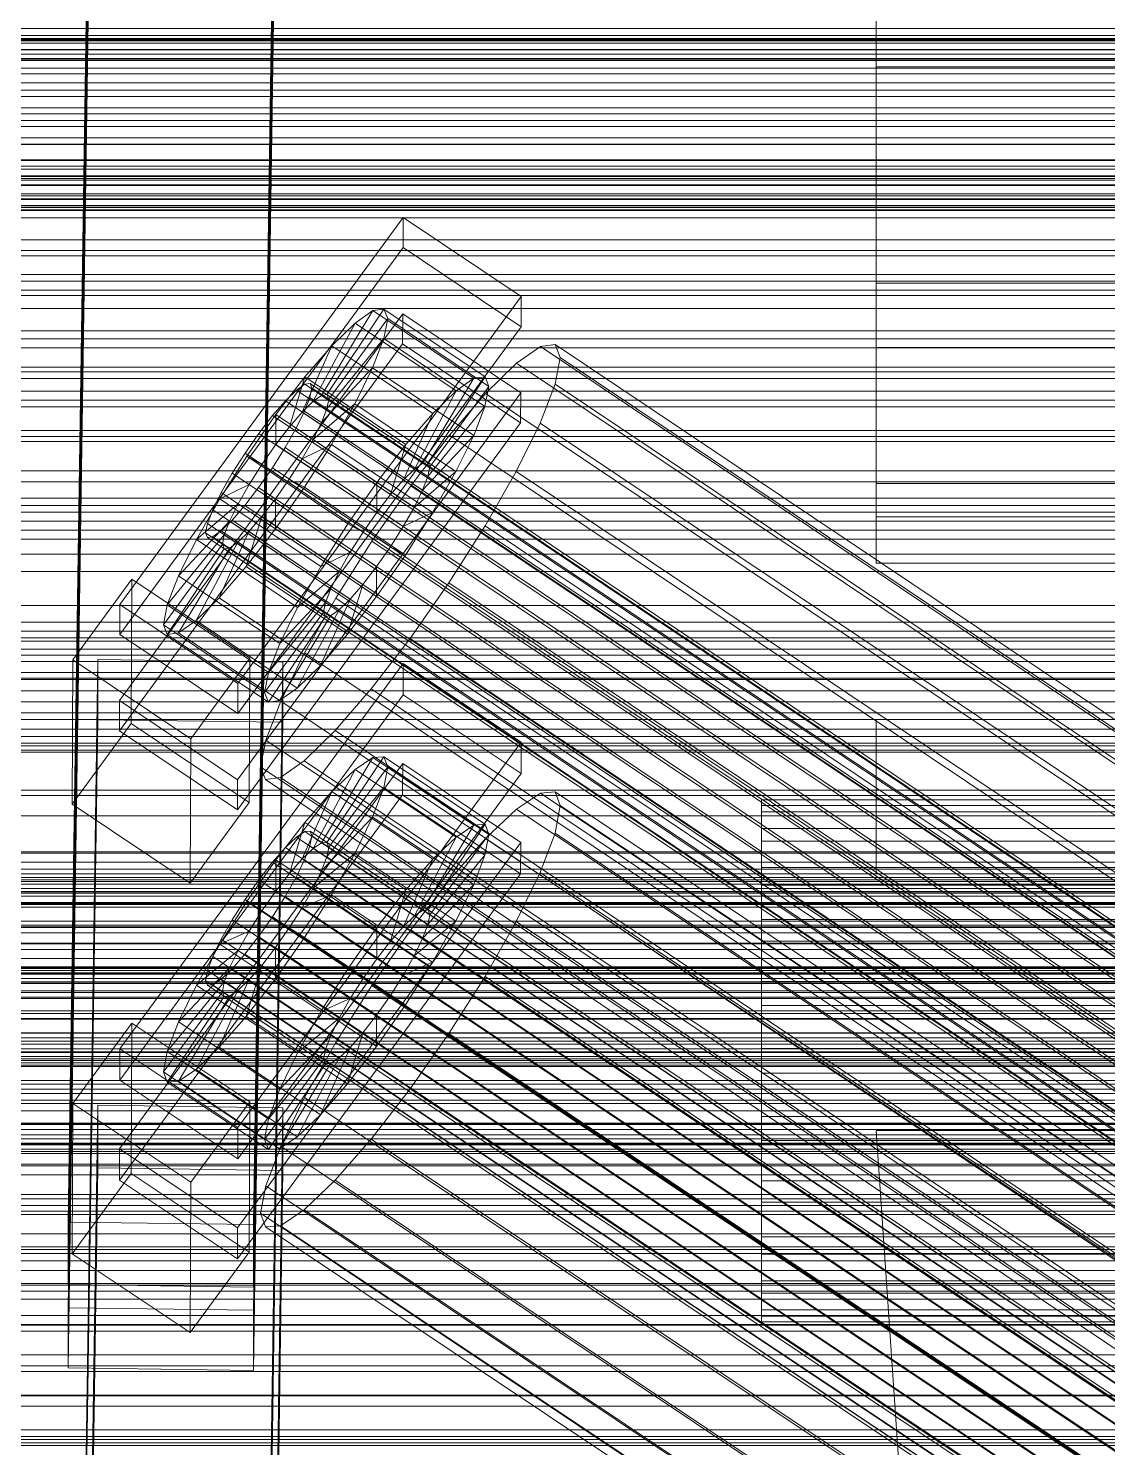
# Model space of a CAD drawing. Header units: millimetres. Extents: x -1970 to 59977, y -65068 to 6837.
# Drawn here: x -382.4 to -277.5, y -33070.8 to -32932.8 of the extents above; entities that cross this region are included whole.
import ezdxf

# ---------------------------------------------------------------- set-up
doc = ezdxf.new("R2010")
doc.units = ezdxf.units.MM
for name, color, linetype, lineweight in [('frontal_C01', 7, 'Continuous', 0), ('frontal_C02', 7, 'Continuous', 0), ('frontal_C02-briq', 7, 'Continuous', 0), ('frontal_C03', 7, 'Continuous', 0), ('frontal_C03-dry', 7, 'Continuous', 0), ('frontal_mezcladora', 7, 'Continuous', 0), ('frontal_secador', 7, 'Continuous', 0)]:
    doc.layers.add(name, color=color, linetype=linetype, lineweight=lineweight)

msp = doc.modelspace()

# ---------------------------------------------------------------- linework, layer by layer
at = {"layer": 'frontal_C01'}
for p, q in [((-378.512, -33048.848), (-375.644, -32855.848)), ((-357.646, -32856.09), (-360.514, -33049.09)), ((-378.512, -33054.935), (-375.644, -32861.935)), ((-360.514, -33055.178), (-357.646, -32862.178)), ((-425, -32934.055), (425, -32934.055)), ((450, -32950.066), (-450, -32950.066)), ((-450, -32962.241), (450, -32962.241)), ((-373.501, -33032.005), (-345.969, -32994.562)), ((-345.981, -32997.605), (-345.969, -32994.562)), ((-345.969, -32994.562), (-334.501, -33002.215)), ((-345.981, -32997.605), (-373.513, -33035.049)), ((-334.513, -33005.259), (-345.981, -32997.605)), ((-334.501, -33002.215), (-362.033, -33039.658)), ((-334.501, -33002.215), (-334.513, -33005.259)), ((-353.892, -33011.992), (-348.918, -33003.715)), ((-353.378, -33011.951), (-347.835, -33003.629)), ((-348.918, -33003.715), (-350.645, -33004.872)), ((-347.835, -33003.629), (-348.918, -33003.715)), ((-348.918, -33003.715), (-339.088, -33010.274)), ((-347.835, -33003.629), (-338.005, -33010.189)), ((-347.47, -33004.62), (-347.835, -33003.629)), ((-373.539, -33041.745), (-346.008, -33004.302)), ((-362.045, -33042.702), (-334.513, -33005.259)), ((-354.71, -33012.54), (-350.645, -33004.872)), ((-353.205, -33012.421), (-347.47, -33004.62)), ((-350.645, -33004.872), (-352.899, -33007.023)), ((-350.645, -33004.872), (-340.816, -33011.432)), ((-347.847, -33006.622), (-347.47, -33004.62)), ((-347.47, -33004.62), (-337.64, -33011.18)), ((-346.02, -33007.345), (-346.008, -33004.302)), ((-346.008, -33004.302), (-334.539, -33011.955)), ((-353.384, -33013.369), (-347.847, -33006.622)), ((-348.941, -33009.498), (-347.847, -33006.622)), ((-347.847, -33006.622), (-338.017, -33013.182)), ((-346.02, -33007.345), (-373.551, -33044.789)), ((-355.777, -33013.559), (-352.899, -33007.023)), ((-352.899, -33007.023), (-355.525, -33010.02)), ((-352.899, -33007.023), (-343.069, -33013.583)), ((-334.551, -33014.999), (-346.02, -33007.345)), ((-332.629, -33007.163), (-334.938, -33008.711)), ((-331.181, -33007.049), (-332.629, -33007.163)), ((-332.629, -33007.163), (-148.32, -33130.162)), ((-330.692, -33008.374), (-331.181, -33007.049)), ((-331.181, -33007.049), (-146.872, -33130.047)), ((-311.15, -33008.999), (-311.15, -33007.822)), ((-311.15, -33007.822), (-311.15, -33008.375)), ((-311.15, -33007.822), (311.15, -33007.822)), ((-353.902, -33014.731), (-348.941, -33009.498)), ((-350.678, -33013.051), (-348.941, -33009.498)), ((-348.941, -33009.498), (-339.111, -33016.058)), ((-334.938, -33008.711), (-337.95, -33011.586)), ((-334.938, -33008.711), (-150.629, -33131.709)), ((-331.197, -33011.051), (-330.692, -33008.374)), ((-330.692, -33008.374), (-146.383, -33131.373)), ((-311.15, -33008.375), (-311.15, -33010.618)), ((-311.15, -33008.375), (311.15, -33008.375)), ((-311.15, -33011.824), (-311.15, -33008.999)), ((-311.15, -33008.999), (311.15, -33008.999)), ((-355.525, -33010.02), (-358.345, -33013.659)), ((-357.021, -33014.979), (-355.525, -33010.02)), ((-355.53, -33010.899), (-356.348, -33011.447)), ((-355.017, -33010.858), (-355.53, -33010.899)), ((-355.53, -33010.899), (-141.731, -33153.577)), ((-355.525, -33010.02), (-345.695, -33016.58)), ((-354.844, -33011.328), (-355.017, -33010.858)), ((-355.017, -33010.858), (-141.218, -33153.536)), ((-339.088, -33010.274), (-344.062, -33018.552)), ((-338.005, -33010.189), (-343.549, -33018.511)), ((-340.816, -33011.432), (-339.088, -33010.274)), ((-339.088, -33010.274), (-338.005, -33010.189)), ((-338.005, -33010.189), (-337.64, -33011.18)), ((-311.15, -33010.618), (-311.15, -33014.401)), ((-311.15, -33010.618), (311.15, -33010.618)), ((-334.539, -33011.955), (-362.071, -33049.398)), ((-356.348, -33011.447), (-357.415, -33012.466)), ((-356.348, -33011.447), (-142.549, -33154.125)), ((-355.541, -33013.638), (-355.022, -33012.276)), ((-355.022, -33012.276), (-354.844, -33011.328)), ((-355.022, -33012.276), (-141.224, -33154.954)), ((-354.844, -33011.328), (-141.045, -33154.006)), ((-354.71, -33012.54), (-353.892, -33011.992)), ((-353.892, -33011.992), (-353.378, -33011.951)), ((-344.062, -33018.552), (-353.892, -33011.992)), ((-343.549, -33018.511), (-353.378, -33011.951)), ((-353.378, -33011.951), (-353.205, -33012.421)), ((-340.816, -33011.432), (-344.88, -33019.1)), ((-337.64, -33011.18), (-343.376, -33018.981)), ((-343.069, -33013.583), (-340.816, -33011.432)), ((-337.95, -33011.586), (-341.461, -33015.592)), ((-337.64, -33011.18), (-338.017, -33013.182)), ((-337.95, -33011.586), (-153.641, -33134.584)), ((-334.539, -33011.955), (-334.551, -33014.999)), ((-332.659, -33014.895), (-331.197, -33011.051)), ((-331.197, -33011.051), (-146.887, -33134.049)), ((-311.15, -33016.106), (-311.15, -33011.824)), ((-311.15, -33011.824), (311.15, -33011.824)), ((-358.345, -33013.659), (-361.166, -33017.692)), ((-357.415, -33012.466), (-358.659, -33013.885)), ((-358.345, -33013.659), (-358.357, -33016.702)), ((-348.515, -33020.219), (-358.345, -33013.659)), ((-357.415, -33012.466), (-143.617, -33155.144)), ((-357.021, -33014.979), (-355.777, -33013.559)), ((-356.363, -33015.321), (-355.541, -33013.638)), ((-355.777, -33013.559), (-354.71, -33012.54)), ((-345.947, -33020.119), (-355.777, -33013.559)), ((-355.541, -33013.638), (-141.742, -33156.316)), ((-354.725, -33016.415), (-350.678, -33013.051)), ((-344.88, -33019.1), (-354.71, -33012.54)), ((-353.384, -33013.369), (-353.902, -33014.731)), ((-353.205, -33012.421), (-353.384, -33013.369)), ((-343.554, -33019.929), (-353.384, -33013.369)), ((-343.376, -33018.981), (-353.205, -33012.421)), ((-352.938, -33017.04), (-350.678, -33013.051)), ((-350.678, -33013.051), (-340.848, -33019.611)), ((-343.069, -33013.583), (-345.947, -33020.119)), ((-345.695, -33016.58), (-343.069, -33013.583)), ((-338.017, -33013.182), (-343.554, -33019.929)), ((-338.017, -33013.182), (-339.111, -33016.058)), ((-362.083, -33052.442), (-334.551, -33014.999)), ((-358.659, -33013.885), (-359.995, -33015.609)), ((-358.659, -33013.885), (-144.861, -33156.563)), ((-358.357, -33016.702), (-357.021, -33014.979)), ((-347.191, -33021.539), (-357.021, -33014.979)), ((-353.902, -33014.731), (-354.725, -33016.415)), ((-344.073, -33021.291), (-353.902, -33014.731)), ((-334.981, -33019.645), (-332.659, -33014.895)), ((-332.659, -33014.895), (-148.35, -33137.893)), ((-311.15, -33014.401), (-311.15, -33019.464)), ((-311.15, -33014.401), (311.15, -33014.401)), ((-359.995, -33015.609), (-361.332, -33017.52)), ((-146.196, -33158.287), (-359.995, -33015.609)), ((-357.434, -33017.211), (-356.363, -33015.321)), ((-356.363, -33015.321), (-142.565, -33157.999)), ((-354.725, -33016.415), (-355.796, -33018.304)), ((-344.895, -33022.974), (-354.725, -33016.415)), ((-341.461, -33015.592), (-345.231, -33020.457)), ((-339.111, -33016.058), (-344.073, -33021.291)), ((-341.461, -33015.592), (-157.152, -33138.591)), ((-339.111, -33016.058), (-340.848, -33019.611)), ((-311.15, -33021.552), (-311.15, -33016.106)), ((-311.15, -33016.106), (311.15, -33016.106)), ((-361.166, -33017.692), (-363.797, -33021.844)), ((-361.332, -33017.52), (-362.578, -33019.487)), ((-361.332, -33017.52), (-147.533, -33160.197)), ((-359.693, -33018.613), (-361.166, -33017.692)), ((-361.166, -33017.692), (-351.336, -33024.252)), ((-359.693, -33018.613), (-358.357, -33016.702)), ((-358.68, -33019.178), (-357.434, -33017.211)), ((-358.357, -33016.702), (-348.527, -33023.262)), ((-357.434, -33017.211), (-143.635, -33159.888)), ((-355.796, -33018.304), (-352.938, -33017.04)), ((-355.569, -33021.192), (-352.938, -33017.04)), ((-352.938, -33017.04), (-343.108, -33023.599)), ((-348.515, -33020.219), (-345.695, -33016.58)), ((-345.695, -33016.58), (-347.191, -33021.539)), ((-360.939, -33020.58), (-359.693, -33018.613)), ((-360.017, -33021.088), (-358.68, -33019.178)), ((-349.863, -33025.173), (-359.693, -33018.613)), ((-358.68, -33019.178), (-144.881, -33161.855)), ((-355.796, -33018.304), (-357.042, -33020.271)), ((-345.966, -33024.864), (-355.796, -33018.304)), ((-344.88, -33019.1), (-345.947, -33020.119)), ((-344.062, -33018.552), (-344.88, -33019.1)), ((-343.549, -33018.511), (-344.062, -33018.552)), ((-343.554, -33019.929), (-343.376, -33018.981)), ((-343.376, -33018.981), (-343.549, -33018.511)), ((-450, -33020.215), (450, -33020.215)), ((-360.939, -33020.58), (-363.797, -33021.844)), ((-362.578, -33019.487), (-363.648, -33021.376)), ((-362.578, -33019.487), (-148.779, -33162.164)), ((-362.01, -33022.469), (-360.939, -33020.58)), ((-351.109, -33027.14), (-360.939, -33020.58)), ((-357.042, -33020.271), (-358.378, -33022.181)), ((-357.042, -33020.271), (-355.569, -33021.192)), ((-347.212, -33026.831), (-357.042, -33020.271)), ((-351.336, -33024.252), (-348.515, -33020.219)), ((-345.231, -33020.457), (-349.002, -33025.849)), ((-348.527, -33023.262), (-348.515, -33020.219)), ((-345.947, -33020.119), (-347.191, -33021.539)), ((-160.922, -33143.455), (-345.231, -33020.457)), ((-340.848, -33019.611), (-344.895, -33022.974)), ((-344.073, -33021.291), (-343.554, -33019.929)), ((-340.848, -33019.611), (-343.108, -33023.599)), ((-338.003, -33024.977), (-334.981, -33019.645)), ((-334.981, -33019.645), (-150.672, -33142.643)), ((-311.15, -33019.464), (-311.15, -33025.462)), ((-311.15, -33019.464), (311.15, -33019.464)), ((-363.797, -33021.844), (-366.057, -33025.833)), ((-363.648, -33021.376), (-364.471, -33023.059)), ((-363.797, -33021.844), (-353.967, -33028.404)), ((-363.648, -33021.376), (-149.85, -33164.054)), ((-361.352, -33022.812), (-360.017, -33021.088)), ((-360.017, -33021.088), (-146.218, -33163.766)), ((-358.39, -33025.225), (-355.569, -33021.192)), ((-355.569, -33021.192), (-345.739, -33027.752)), ((-347.191, -33021.539), (-348.527, -33023.262)), ((-344.895, -33022.974), (-344.073, -33021.291)), ((-311.15, -33027.791), (-311.15, -33021.552)), ((-311.15, -33021.552), (311.15, -33021.552)), ((-362.01, -33022.469), (-366.057, -33025.833)), ((-364.471, -33023.059), (-364.989, -33024.421)), ((-364.471, -33023.059), (-150.672, -33165.737)), ((-362.833, -33024.152), (-362.01, -33022.469)), ((-362.596, -33024.231), (-361.352, -33022.812)), ((-352.18, -33029.029), (-362.01, -33022.469)), ((-361.352, -33022.812), (-147.554, -33165.49)), ((-358.378, -33022.181), (-359.714, -33023.905)), ((-358.378, -33022.181), (-358.39, -33025.225)), ((-348.548, -33028.741), (-358.378, -33022.181)), ((-348.527, -33023.262), (-349.863, -33025.173)), ((-345.966, -33024.864), (-344.895, -33022.974)), ((-440, -33024.204), (440, -33024.204)), ((-440, -33024.399), (440, -33024.399)), ((-440, -33024.62), (440, -33024.62)), ((-362.833, -33024.152), (-367.794, -33029.386)), ((-364.989, -33024.421), (-365.168, -33025.369)), ((-364.989, -33024.421), (-151.191, -33167.099)), ((-363.664, -33025.25), (-362.596, -33024.231)), ((-363.351, -33025.514), (-362.833, -33024.152)), ((-353.003, -33030.712), (-362.833, -33024.152)), ((-362.596, -33024.231), (-148.798, -33166.909)), ((-359.714, -33023.905), (-361.21, -33028.864)), ((-359.714, -33023.905), (-360.958, -33025.325)), ((-349.884, -33030.465), (-359.714, -33023.905)), ((-353.967, -33028.404), (-351.336, -33024.252)), ((-351.336, -33024.252), (-349.863, -33025.173)), ((-343.108, -33023.599), (-345.966, -33024.864)), ((-343.108, -33023.599), (-345.739, -33027.752)), ((-440, -33025.194), (440, -33025.194)), ((-440, -33025.622), (440, -33025.622)), ((-363.351, -33025.514), (-368.888, -33032.262)), ((-366.057, -33025.833), (-367.794, -33029.386)), ((-366.057, -33025.833), (-356.228, -33032.393)), ((-365.168, -33025.369), (-364.995, -33025.839)), ((-365.168, -33025.369), (-151.369, -33168.047)), ((-364.995, -33025.839), (-364.482, -33025.798)), ((-364.995, -33025.839), (-151.196, -33168.517)), ((-364.482, -33025.798), (-363.664, -33025.25)), ((-364.482, -33025.798), (-150.683, -33168.476)), ((-360.958, -33025.325), (-363.836, -33031.861)), ((-363.664, -33025.25), (-149.865, -33167.928)), ((-363.53, -33026.463), (-363.351, -33025.514)), ((-353.521, -33032.074), (-363.351, -33025.514)), ((-360.958, -33025.325), (-362.025, -33026.343)), ((-361.21, -33028.864), (-358.39, -33025.225)), ((-351.128, -33031.885), (-360.958, -33025.325)), ((-358.39, -33025.225), (-348.56, -33031.785)), ((-349.002, -33025.849), (-352.519, -33031.4)), ((-349.863, -33025.173), (-351.109, -33027.14)), ((-349.002, -33025.849), (-164.693, -33148.847)), ((-347.212, -33026.831), (-345.966, -33024.864)), ((-341.52, -33030.528), (-338.003, -33024.977)), ((-338.003, -33024.977), (-153.694, -33147.975)), ((-311.15, -33025.462), (-311.15, -33031.988)), ((311.15, -33025.462), (-311.15, -33025.462)), ((-440, -33026.535), (440, -33026.535)), ((-440, -33027.139), (440, -33027.139)), ((-363.53, -33026.463), (-369.265, -33034.263)), ((-363.357, -33026.932), (-368.9, -33035.255)), ((-362.843, -33026.892), (-367.817, -33035.169)), ((-362.025, -33026.343), (-366.09, -33034.012)), ((-363.357, -33026.932), (-363.53, -33026.463)), ((-353.7, -33033.022), (-363.53, -33026.463)), ((-362.843, -33026.892), (-363.357, -33026.932)), ((-353.527, -33033.492), (-363.357, -33026.932)), ((-362.025, -33026.343), (-362.843, -33026.892)), ((-353.014, -33033.452), (-362.843, -33026.892)), ((-352.196, -33032.903), (-362.025, -33026.343)), ((-353.967, -33028.404), (-351.109, -33027.14)), ((-351.109, -33027.14), (-352.18, -33029.029)), ((-348.548, -33028.741), (-347.212, -33026.831)), ((-345.739, -33027.752), (-347.212, -33026.831)), ((-440, -33028.329), (440, -33028.329)), ((-363.836, -33031.861), (-361.21, -33028.864)), ((-361.21, -33028.864), (-351.38, -33035.424)), ((-356.228, -33032.393), (-353.967, -33028.404)), ((-349.884, -33030.465), (-348.548, -33028.741)), ((-345.739, -33027.752), (-348.56, -33031.785)), ((-348.56, -33031.785), (-348.548, -33028.741)), ((-311.15, -33034.399), (-311.15, -33027.791)), ((-311.15, -33027.791), (311.15, -33027.791)), ((-440, -33029.068), (440, -33029.068)), ((-378.086, -33037.333), (-372.35, -33029.532)), ((-372.408, -33044.142), (-372.35, -33029.532)), ((-372.35, -33029.532), (-360.882, -33037.185)), ((-367.794, -33029.386), (-368.888, -33032.262)), ((-367.794, -33029.386), (-357.964, -33035.946)), ((-356.228, -33032.393), (-352.18, -33029.029)), ((-352.18, -33029.029), (-353.003, -33030.712)), ((440, -33030.454), (-440, -33030.454)), ((-440, -33031.279), (440, -33031.279)), ((-357.964, -33035.946), (-353.003, -33030.712)), ((-352.519, -33031.4), (-355.541, -33036.732)), ((-353.003, -33030.712), (-353.521, -33032.074)), ((-352.519, -33031.4), (-168.21, -33154.398)), ((-351.38, -33035.424), (-349.884, -33030.465)), ((-351.128, -33031.885), (-349.884, -33030.465)), ((-345.291, -33035.92), (-341.52, -33030.528)), ((-341.52, -33030.528), (-157.211, -33153.526)), ((450, -33032.39), (-450, -33032.39)), ((-440, -33032.766), (440, -33032.766)), ((-373.501, -33032.005), (-373.513, -33035.049)), ((-362.033, -33039.658), (-373.501, -33032.005)), ((-368.888, -33032.262), (-369.265, -33034.263)), ((-368.888, -33032.262), (-359.058, -33038.821)), ((-366.09, -33034.012), (-363.836, -33031.861)), ((-363.836, -33031.861), (-354.006, -33038.421)), ((-359.436, -33040.823), (-353.7, -33033.022)), ((-359.058, -33038.821), (-353.521, -33032.074)), ((-357.964, -33035.946), (-356.228, -33032.393)), ((-356.26, -33040.571), (-352.196, -33032.903)), ((-354.006, -33038.421), (-351.128, -33031.885)), ((-353.521, -33032.074), (-353.7, -33033.022)), ((-353.7, -33033.022), (-353.527, -33033.492)), ((-353.014, -33033.452), (-352.196, -33032.903)), ((-352.196, -33032.903), (-351.128, -33031.885)), ((-348.56, -33031.785), (-351.38, -33035.424)), ((-311.15, -33031.988), (-311.15, -33038.595)), ((-311.15, -33031.988), (311.15, -33031.988)), ((-440, -33033.621), (440, -33033.621)), ((-369.265, -33034.263), (-368.9, -33035.255)), ((-369.265, -33034.263), (-359.436, -33040.823)), ((-367.817, -33035.169), (-366.09, -33034.012)), ((-366.09, -33034.012), (-356.26, -33040.571)), ((-359.07, -33041.815), (-353.527, -33033.492)), ((-357.987, -33041.729), (-353.014, -33033.452)), ((-353.527, -33033.492), (-353.014, -33033.452)), ((-311.15, -33040.925), (-311.15, -33034.399)), ((-311.15, -33034.399), (311.15, -33034.399)), ((-440, -33035.108), (440, -33035.108)), ((-373.513, -33035.049), (-362.045, -33042.702)), ((-368.9, -33035.255), (-367.817, -33035.169)), ((-368.9, -33035.255), (-359.07, -33041.815)), ((-367.817, -33035.169), (-357.987, -33041.729)), ((-351.38, -33035.424), (-354.006, -33038.421)), ((-440, -33035.933), (440, -33035.933)), ((-360.882, -33037.185), (-366.618, -33044.986)), ((-360.882, -33037.185), (-360.939, -33051.795)), ((-359.058, -33038.821), (-357.964, -33035.946)), ((-355.541, -33036.732), (-357.863, -33041.482)), ((-355.541, -33036.732), (-171.232, -33159.73)), ((-349.061, -33040.784), (-345.291, -33035.92)), ((-345.291, -33035.92), (-160.982, -33158.918)), ((-440, -33037.318), (440, -33037.318)), ((-440, -33038.058), (440, -33038.058)), ((-378.512, -33230.498), (-375.644, -33037.498)), ((-378.086, -33037.333), (-378.143, -33051.943)), ((-366.618, -33044.986), (-378.086, -33037.333)), ((-375.644, -33043.586), (-375.644, -33037.498)), ((-375.644, -33037.498), (-357.646, -33037.741)), ((-357.646, -33037.741), (-360.514, -33230.741)), ((-357.646, -33037.741), (-357.646, -33043.829)), ((-354.006, -33038.421), (-356.26, -33040.571)), ((-311.15, -33038.595), (-311.15, -33044.835)), ((-311.15, -33038.595), (311.15, -33038.595)), ((-440, -33039.248), (440, -33039.248)), ((-440, -33039.852), (440, -33039.852)), ((-362.045, -33042.702), (-362.033, -33039.658)), ((-359.436, -33040.823), (-359.058, -33038.821)), ((-440, -33040.765), (440, -33040.765)), ((-440, -33041.192), (440, -33041.192)), ((-359.07, -33041.815), (-359.436, -33040.823)), ((-356.26, -33040.571), (-357.987, -33041.729)), ((-352.572, -33044.791), (-349.061, -33040.784)), ((-349.061, -33040.784), (-164.752, -33163.782)), ((-311.15, -33046.923), (-311.15, -33040.925)), ((-311.15, -33040.925), (311.15, -33040.925)), ((-440, -33041.766), (440, -33041.766)), ((-440, -33041.988), (440, -33041.988)), ((-440, -33042.183), (440, -33042.183)), ((-373.539, -33041.745), (-373.551, -33044.789)), ((-362.071, -33049.398), (-373.539, -33041.745)), ((-357.863, -33041.482), (-359.326, -33045.326)), ((-357.987, -33041.729), (-359.07, -33041.815)), ((-357.863, -33041.482), (-173.554, -33164.48)), ((-425, -33043.4), (425, -33043.4)), ((-378.512, -33236.586), (-375.644, -33043.586)), ((-372.408, -33044.142), (-378.143, -33051.943)), ((-357.646, -33043.829), (-375.644, -33043.586)), ((-360.939, -33051.795), (-372.408, -33044.142)), ((-360.514, -33236.829), (-357.646, -33043.829)), ((-373.551, -33044.789), (-362.083, -33052.442)), ((-366.675, -33059.596), (-366.618, -33044.986)), ((-359.326, -33045.326), (-359.83, -33048.002)), ((-359.326, -33045.326), (-175.016, -33168.324)), ((-355.584, -33047.666), (-352.572, -33044.791)), ((-352.572, -33044.791), (-168.263, -33167.789)), ((-311.15, -33044.835), (-311.15, -33050.281)), ((-311.15, -33044.835), (311.15, -33044.835)), ((-359.83, -33048.002), (-359.341, -33049.328)), ((-359.83, -33048.002), (-175.521, -33171)), ((-357.893, -33049.213), (-355.584, -33047.666)), ((-355.584, -33047.666), (-171.275, -33170.664)), ((-311.15, -33051.986), (-311.15, -33046.923)), ((-311.15, -33046.923), (311.15, -33046.923)), ((-360.514, -33049.09), (-378.512, -33048.848)), ((-378.512, -33048.848), (-378.512, -33054.935)), ((-362.083, -33052.442), (-362.071, -33049.398)), ((-360.514, -33055.178), (-360.514, -33049.09)), ((-359.341, -33049.328), (-357.893, -33049.213)), ((-359.341, -33049.328), (-175.032, -33172.326)), ((-357.893, -33049.213), (-173.584, -33172.212)), ((-311.15, -33050.281), (-311.15, -33054.563)), ((-311.15, -33050.281), (311.15, -33050.281)), ((-378.143, -33051.943), (-366.675, -33059.596)), ((-366.675, -33059.596), (-360.939, -33051.795)), ((-311.15, -33055.769), (-311.15, -33051.986)), ((-311.15, -33051.986), (311.15, -33051.986)), ((450, -33053.554), (-450, -33053.554)), ((425, -33054.831), (-425, -33054.831)), ((-378.512, -33054.935), (-360.514, -33055.178)), ((-311.15, -33054.563), (-311.15, -33057.388)), ((-311.15, -33054.563), (311.15, -33054.563)), ((-311.15, -33058.012), (-311.15, -33055.769)), ((-311.15, -33055.769), (311.15, -33055.769)), ((-311.15, -33057.388), (-311.15, -33058.565)), ((-311.15, -33057.388), (311.15, -33057.388)), ((425, -33058.862), (-425, -33058.862)), ((-311.15, -33058.565), (-311.15, -33058.012)), ((-311.15, -33058.012), (311.15, -33058.012)), ((-311.15, -33058.565), (311.15, -33058.565)), ((-450, -33065.73), (450, -33065.73)), ((-425, -33070.293), (425, -33070.293))]:
    msp.add_line(p, q, dxfattribs=at)
at = {"layer": 'frontal_C02'}
for p, q in [((-378.512, -33057.176), (-375.644, -32863.409)), ((-357.646, -32863.652), (-360.514, -33057.42)), ((-378.512, -33063.022), (-375.644, -32869.254)), ((-360.514, -33063.265), (-357.646, -32869.498)), ((-300, -32900.308), (-300, -32936.569)), ((-300, -32957.599), (-300, -32927.714)), ((425, -32935.971), (-425, -32935.971)), ((-300, -32936.569), (-300, -32963.86)), ((300, -32936.569), (-300, -32936.569)), ((-425, -32947.447), (425, -32947.447)), ((-373.501, -32988.826), (-345.969, -32951.233)), ((-345.981, -32954.155), (-345.969, -32951.233)), ((-345.969, -32951.233), (-334.501, -32958.916)), ((-345.981, -32954.155), (-373.513, -32991.748)), ((-334.513, -32961.839), (-345.981, -32954.155)), ((-300, -32977.08), (-300, -32957.599)), ((300, -32957.599), (-300, -32957.599)), ((-334.501, -32958.916), (-362.033, -32996.509)), ((-334.501, -32958.916), (-334.513, -32961.839)), ((-373.539, -32998.178), (-346.008, -32960.585)), ((-353.892, -32968.513), (-348.918, -32960.269)), ((-353.378, -32968.443), (-347.835, -32960.122)), ((-353.205, -32968.884), (-347.47, -32961.052)), ((-348.918, -32960.269), (-350.645, -32961.484)), ((-347.835, -32960.122), (-348.918, -32960.269)), ((-348.918, -32960.269), (-339.088, -32966.855)), ((-347.847, -32962.996), (-347.47, -32961.052)), ((-347.835, -32960.122), (-338.005, -32966.708)), ((-347.47, -32961.052), (-347.835, -32960.122)), ((-347.47, -32961.052), (-337.64, -32967.638)), ((-346.02, -32963.508), (-346.008, -32960.585)), ((-346.008, -32960.585), (-334.539, -32968.269)), ((-362.045, -32999.432), (-334.513, -32961.839)), ((-354.71, -32969.088), (-350.645, -32961.484)), ((-350.645, -32961.484), (-352.899, -32963.683)), ((-350.645, -32961.484), (-340.816, -32968.07)), ((-346.02, -32963.508), (-373.551, -33001.101)), ((-355.777, -32970.13), (-352.899, -32963.683)), ((-352.899, -32963.683), (-355.525, -32966.717)), ((-353.384, -32969.805), (-347.847, -32962.996)), ((-352.899, -32963.683), (-343.069, -32970.269)), ((-348.941, -32965.822), (-347.847, -32962.996)), ((-347.847, -32962.996), (-338.017, -32969.582)), ((-334.551, -32971.191), (-346.02, -32963.508)), ((-332.629, -32963.774), (-334.938, -32965.398)), ((-331.181, -32963.577), (-332.629, -32963.774)), ((-332.629, -32963.774), (-148.32, -33087.258)), ((-330.692, -32964.821), (-331.181, -32963.577)), ((-331.181, -32963.577), (-146.872, -33087.061)), ((-300, -32963.86), (-300, -32980.321)), ((300, -32963.86), (-300, -32963.86)), ((-334.938, -32965.398), (-337.95, -32968.338)), ((-334.938, -32965.398), (-150.629, -33088.882)), ((-331.197, -32967.42), (-330.692, -32964.821)), ((-330.692, -32964.821), (-146.383, -33088.305)), ((-355.525, -32966.717), (-358.345, -32970.379)), ((-357.021, -32971.567), (-355.525, -32966.717)), ((-355.525, -32966.717), (-345.695, -32973.303)), ((-353.902, -32971.143), (-348.941, -32965.822)), ((-350.678, -32969.337), (-348.941, -32965.822)), ((-348.941, -32965.822), (-339.111, -32972.408)), ((-339.088, -32966.855), (-344.062, -32975.099)), ((-338.005, -32966.708), (-343.549, -32975.029)), ((-340.816, -32968.07), (-339.088, -32966.855)), ((-339.088, -32966.855), (-338.005, -32966.708)), ((-338.005, -32966.708), (-337.64, -32967.638)), ((-334.539, -32968.269), (-362.071, -33005.862)), ((-356.348, -32967.991), (-357.415, -32969.033)), ((-355.53, -32967.415), (-356.348, -32967.991)), ((-356.348, -32967.991), (-142.549, -33111.232)), ((-355.017, -32967.346), (-355.53, -32967.415)), ((-355.53, -32967.415), (-141.731, -33110.657)), ((-355.022, -32968.707), (-354.844, -32967.786)), ((-354.844, -32967.786), (-355.017, -32967.346)), ((-355.017, -32967.346), (-141.218, -33110.587)), ((-354.844, -32967.786), (-141.045, -33111.028)), ((-340.816, -32968.07), (-344.88, -32975.674)), ((-337.64, -32967.638), (-343.376, -32975.47)), ((-343.069, -32970.269), (-340.816, -32968.07)), ((-337.64, -32967.638), (-338.017, -32969.582)), ((-334.539, -32968.269), (-334.551, -32971.191)), ((-332.659, -32971.198), (-331.197, -32967.42)), ((-331.197, -32967.42), (-146.887, -33090.904)), ((-357.415, -32969.033), (-358.659, -32970.47)), ((-357.415, -32969.033), (-143.617, -33112.274)), ((-355.777, -32970.13), (-354.71, -32969.088)), ((-355.541, -32970.046), (-355.022, -32968.707)), ((-355.022, -32968.707), (-141.224, -33111.949)), ((-354.725, -32972.808), (-350.678, -32969.337)), ((-354.71, -32969.088), (-353.892, -32968.513)), ((-344.88, -32975.674), (-354.71, -32969.088)), ((-353.892, -32968.513), (-353.378, -32968.443)), ((-344.062, -32975.099), (-353.892, -32968.513)), ((-353.205, -32968.884), (-353.384, -32969.805)), ((-343.549, -32975.029), (-353.378, -32968.443)), ((-353.378, -32968.443), (-353.205, -32968.884)), ((-343.376, -32975.47), (-353.205, -32968.884)), ((-352.938, -32973.301), (-350.678, -32969.337)), ((-350.678, -32969.337), (-340.848, -32975.923)), ((-338.017, -32969.582), (-343.554, -32976.391)), ((-337.95, -32968.338), (-341.461, -32972.394)), ((-338.017, -32969.582), (-339.111, -32972.408)), ((-337.95, -32968.338), (-153.641, -33091.822)), ((-358.345, -32970.379), (-361.166, -32974.42)), ((-358.659, -32970.47), (-359.995, -32972.204)), ((-358.659, -32970.47), (-144.861, -33113.711)), ((-358.345, -32970.379), (-358.357, -32973.302)), ((-348.515, -32976.965), (-358.345, -32970.379)), ((-357.021, -32971.567), (-355.777, -32970.13)), ((-356.363, -32971.711), (-355.541, -32970.046)), ((-345.947, -32976.716), (-355.777, -32970.13)), ((-355.541, -32970.046), (-141.742, -33113.287)), ((-353.384, -32969.805), (-353.902, -32971.143)), ((-343.554, -32976.391), (-353.384, -32969.805)), ((-343.069, -32970.269), (-345.947, -32976.716)), ((-345.695, -32973.303), (-343.069, -32970.269)), ((-362.083, -33008.784), (-334.551, -32971.191)), ((-359.995, -32972.204), (-361.332, -32974.118)), ((-146.196, -33115.446), (-359.995, -32972.204)), ((-358.357, -32973.302), (-357.021, -32971.567)), ((-357.434, -32973.589), (-356.363, -32971.711)), ((-347.191, -32978.153), (-357.021, -32971.567)), ((-356.363, -32971.711), (-142.565, -33114.952)), ((-353.902, -32971.143), (-354.725, -32972.808)), ((-344.073, -32977.729), (-353.902, -32971.143)), ((-341.461, -32972.394), (-345.231, -32977.29)), ((-339.111, -32972.408), (-344.073, -32977.729)), ((-341.461, -32972.394), (-157.152, -33095.878)), ((-339.111, -32972.408), (-340.848, -32975.923)), ((-334.981, -32975.896), (-332.659, -32971.198)), ((-332.659, -32971.198), (-148.35, -33094.682)), ((-359.693, -32975.216), (-358.357, -32973.302)), ((-358.68, -32975.551), (-357.434, -32973.589)), ((-358.357, -32973.302), (-348.527, -32979.888)), ((-357.434, -32973.589), (-143.635, -33116.83)), ((-354.725, -32972.808), (-355.796, -32974.686)), ((-355.796, -32974.686), (-352.938, -32973.301)), ((-355.569, -32977.445), (-352.938, -32973.301)), ((-344.895, -32979.394), (-354.725, -32972.808)), ((-352.938, -32973.301), (-343.108, -32979.887)), ((-348.515, -32976.965), (-345.695, -32973.303)), ((-345.695, -32973.303), (-347.191, -32978.153)), ((-361.166, -32974.42), (-363.797, -32978.564)), ((-361.332, -32974.118), (-362.578, -32976.081)), ((-361.332, -32974.118), (-147.533, -33117.36)), ((-359.693, -32975.216), (-361.166, -32974.42)), ((-361.166, -32974.42), (-351.336, -32981.006)), ((-355.796, -32974.686), (-357.042, -32976.649)), ((-345.966, -32981.272), (-355.796, -32974.686)), ((-344.062, -32975.099), (-344.88, -32975.674)), ((-343.549, -32975.029), (-344.062, -32975.099)), ((-343.376, -32975.47), (-343.549, -32975.029)), ((-362.578, -32976.081), (-363.648, -32977.959)), ((-362.578, -32976.081), (-148.779, -33119.323)), ((-360.939, -32977.179), (-359.693, -32975.216)), ((-360.017, -32977.465), (-358.68, -32975.551)), ((-349.863, -32981.802), (-359.693, -32975.216)), ((-358.68, -32975.551), (-144.881, -33118.793)), ((-344.88, -32975.674), (-345.947, -32976.716)), ((-340.848, -32975.923), (-344.895, -32979.394)), ((-344.073, -32977.729), (-343.554, -32976.391)), ((-343.554, -32976.391), (-343.376, -32975.47)), ((-340.848, -32975.923), (-343.108, -32979.887)), ((-338.003, -32981.196), (-334.981, -32975.896)), ((-334.981, -32975.896), (-150.672, -33099.38)), ((-360.939, -32977.179), (-363.797, -32978.564)), ((-362.01, -32979.057), (-360.939, -32977.179)), ((-361.352, -32979.2), (-360.017, -32977.465)), ((-351.109, -32983.765), (-360.939, -32977.179)), ((-360.017, -32977.465), (-146.218, -33120.707)), ((-358.39, -32981.486), (-355.569, -32977.445)), ((-357.042, -32976.649), (-358.378, -32978.563)), ((-357.042, -32976.649), (-355.569, -32977.445)), ((-347.212, -32983.235), (-357.042, -32976.649)), ((-355.569, -32977.445), (-345.739, -32984.031)), ((-351.336, -32981.006), (-348.515, -32976.965)), ((-345.231, -32977.29), (-349.002, -32982.692)), ((-348.527, -32979.888), (-348.515, -32976.965)), ((-345.947, -32976.716), (-347.191, -32978.153)), ((-160.922, -33100.774), (-345.231, -32977.29)), ((-344.895, -32979.394), (-344.073, -32977.729)), ((-300, -32984.83), (-300, -32977.08)), ((300, -32977.08), (-300, -32977.08)), ((-363.797, -32978.564), (-366.057, -32982.528)), ((-362.01, -32979.057), (-366.057, -32982.528)), ((-363.648, -32977.959), (-364.471, -32979.624)), ((-363.797, -32978.564), (-353.967, -32985.15)), ((-363.648, -32977.959), (-149.85, -33121.2)), ((-362.833, -32980.722), (-362.01, -32979.057)), ((-362.596, -32980.637), (-361.352, -32979.2)), ((-352.18, -32985.643), (-362.01, -32979.057)), ((-361.352, -32979.2), (-147.554, -33122.441)), ((-358.378, -32978.563), (-359.714, -32980.298)), ((-358.378, -32978.563), (-358.39, -32981.486)), ((-348.548, -32985.149), (-358.378, -32978.563)), ((-347.191, -32978.153), (-348.527, -32979.888)), ((-364.471, -32979.624), (-364.989, -32980.963)), ((-364.471, -32979.624), (-150.672, -33122.865)), ((-363.664, -32981.679), (-362.596, -32980.637)), ((-362.596, -32980.637), (-148.798, -33123.879)), ((-359.714, -32980.298), (-361.21, -32985.148)), ((-359.714, -32980.298), (-360.958, -32981.735)), ((-349.884, -32986.883), (-359.714, -32980.298)), ((-348.527, -32979.888), (-349.863, -32981.802)), ((-345.966, -32981.272), (-344.895, -32979.394)), ((-343.108, -32979.887), (-345.966, -32981.272)), ((-343.108, -32979.887), (-345.739, -32984.031)), ((-300, -32980.321), (-300, -32984.83)), ((300, -32980.321), (-300, -32980.321)), ((-363.351, -32982.06), (-368.888, -32988.869)), ((-362.833, -32980.722), (-367.794, -32986.043)), ((-364.989, -32980.963), (-365.168, -32981.884)), ((-365.168, -32981.884), (-364.995, -32982.324)), ((-365.168, -32981.884), (-151.369, -33125.125)), ((-364.989, -32980.963), (-151.191, -33124.204)), ((-364.482, -32982.254), (-363.664, -32981.679)), ((-360.958, -32981.735), (-363.836, -32988.182)), ((-363.664, -32981.679), (-149.865, -33124.92)), ((-363.53, -32982.981), (-363.351, -32982.06)), ((-363.351, -32982.06), (-362.833, -32980.722)), ((-353.521, -32988.646), (-363.351, -32982.06)), ((-353.003, -32987.307), (-362.833, -32980.722)), ((-360.958, -32981.735), (-362.025, -32982.777)), ((-361.21, -32985.148), (-358.39, -32981.486)), ((-351.128, -32988.321), (-360.958, -32981.735)), ((-358.39, -32981.486), (-348.56, -32988.071)), ((-353.967, -32985.15), (-351.336, -32981.006)), ((-351.336, -32981.006), (-349.863, -32981.802)), ((-349.863, -32981.802), (-351.109, -32983.765)), ((-347.212, -32983.235), (-345.966, -32981.272)), ((-341.52, -32986.736), (-338.003, -32981.196)), ((-338.003, -32981.196), (-153.694, -33104.68)), ((-363.53, -32982.981), (-369.265, -32990.813)), ((-363.357, -32983.422), (-368.9, -32991.743)), ((-362.843, -32983.352), (-367.817, -32991.596)), ((-366.057, -32982.528), (-367.794, -32986.043)), ((-362.025, -32982.777), (-366.09, -32990.381)), ((-366.057, -32982.528), (-356.228, -32989.114)), ((-364.995, -32982.324), (-364.482, -32982.254)), ((-364.995, -32982.324), (-151.196, -33125.566)), ((-364.482, -32982.254), (-150.683, -33125.496)), ((-363.357, -32983.422), (-363.53, -32982.981)), ((-353.7, -32989.567), (-363.53, -32982.981)), ((-362.843, -32983.352), (-363.357, -32983.422)), ((-353.527, -32990.008), (-363.357, -32983.422)), ((-362.025, -32982.777), (-362.843, -32983.352)), ((-353.014, -32989.938), (-362.843, -32983.352)), ((-352.196, -32989.362), (-362.025, -32982.777)), ((-349.002, -32982.692), (-352.519, -32988.231)), ((-349.002, -32982.692), (-164.693, -33106.176)), ((-348.548, -32985.149), (-347.212, -32983.235)), ((-345.739, -32984.031), (-347.212, -32983.235)), ((-353.967, -32985.15), (-351.109, -32983.765)), ((-351.109, -32983.765), (-352.18, -32985.643)), ((-345.739, -32984.031), (-348.56, -32988.071)), ((300, -32984.83), (-300, -32984.83)), ((-367.794, -32986.043), (-368.888, -32988.869)), ((-367.794, -32986.043), (-357.964, -32992.629)), ((-363.836, -32988.182), (-361.21, -32985.148)), ((-361.21, -32985.148), (-351.38, -32991.734)), ((-356.228, -32989.114), (-353.967, -32985.15)), ((-356.228, -32989.114), (-352.18, -32985.643)), ((-352.18, -32985.643), (-353.003, -32987.307)), ((-349.884, -32986.883), (-348.548, -32985.149)), ((-348.56, -32988.071), (-348.548, -32985.149)), ((-378.086, -32994.214), (-372.35, -32986.383)), ((-372.408, -33000.411), (-372.35, -32986.383)), ((-372.35, -32986.383), (-360.882, -32994.066)), ((-357.964, -32992.629), (-353.003, -32987.307)), ((-353.003, -32987.307), (-353.521, -32988.646)), ((-351.38, -32991.734), (-349.884, -32986.883)), ((-351.128, -32988.321), (-349.884, -32986.883)), ((-345.291, -32992.137), (-341.52, -32986.736)), ((-341.52, -32986.736), (-157.211, -33110.219)), ((-373.501, -32988.826), (-373.513, -32991.748)), ((-362.033, -32996.509), (-373.501, -32988.826)), ((-368.888, -32988.869), (-369.265, -32990.813)), ((-368.888, -32988.869), (-359.058, -32995.455)), ((-366.09, -32990.381), (-363.836, -32988.182)), ((-363.836, -32988.182), (-354.006, -32994.768)), ((-359.058, -32995.455), (-353.521, -32988.646)), ((-352.519, -32988.231), (-355.541, -32993.531)), ((-354.006, -32994.768), (-351.128, -32988.321)), ((-353.521, -32988.646), (-353.7, -32989.567)), ((-352.519, -32988.231), (-168.21, -33111.715)), ((-352.196, -32989.362), (-351.128, -32988.321)), ((-348.56, -32988.071), (-351.38, -32991.734)), ((-359.436, -32997.399), (-353.7, -32989.567)), ((-359.07, -32998.329), (-353.527, -32990.008)), ((-357.987, -32998.182), (-353.014, -32989.938)), ((-357.964, -32992.629), (-356.228, -32989.114)), ((-356.26, -32996.967), (-352.196, -32989.362)), ((-353.7, -32989.567), (-353.527, -32990.008)), ((-353.527, -32990.008), (-353.014, -32989.938)), ((-353.014, -32989.938), (-352.196, -32989.362)), ((-369.265, -32990.813), (-368.9, -32991.743)), ((-369.265, -32990.813), (-359.436, -32997.399)), ((-368.9, -32991.743), (-367.817, -32991.596)), ((-367.817, -32991.596), (-366.09, -32990.381)), ((-367.817, -32991.596), (-357.987, -32998.182)), ((-366.09, -32990.381), (-356.26, -32996.967)), ((-373.513, -32991.748), (-362.045, -32999.432)), ((-368.9, -32991.743), (-359.07, -32998.329)), ((-359.058, -32995.455), (-357.964, -32992.629)), ((-351.38, -32991.734), (-354.006, -32994.768)), ((-349.061, -32997.033), (-345.291, -32992.137)), ((-345.291, -32992.137), (-160.982, -33115.621)), ((-378.512, -33187.961), (-375.644, -32994.194)), ((-378.086, -32994.214), (-378.143, -33008.243)), ((-366.618, -33001.898), (-378.086, -32994.214)), ((-375.644, -33000.04), (-375.644, -32994.194)), ((-375.644, -32994.194), (-357.646, -32994.438)), ((-360.882, -32994.066), (-366.618, -33001.898)), ((-360.882, -32994.066), (-360.939, -33008.095)), ((-357.646, -32994.438), (-360.514, -33188.205)), ((-355.541, -32993.531), (-357.863, -32998.23)), ((-357.646, -32994.438), (-357.646, -33000.283)), ((-355.541, -32993.531), (-171.232, -33117.015)), ((-359.436, -32997.399), (-359.058, -32995.455)), ((-354.006, -32994.768), (-356.26, -32996.967)), ((-362.045, -32999.432), (-362.033, -32996.509)), ((-356.26, -32996.967), (-357.987, -32998.182)), ((-352.572, -33001.089), (-349.061, -32997.033)), ((-349.061, -32997.033), (-164.752, -33120.517)), ((-373.539, -32998.178), (-373.551, -33001.101)), ((-362.071, -33005.862), (-373.539, -32998.178)), ((-359.07, -32998.329), (-359.436, -32997.399)), ((-357.863, -32998.23), (-359.326, -33002.007)), ((-357.987, -32998.182), (-359.07, -32998.329)), ((-357.863, -32998.23), (-173.554, -33121.714)), ((-378.512, -33193.807), (-375.644, -33000.04)), ((-372.408, -33000.411), (-378.143, -33008.243)), ((-357.646, -33000.283), (-375.644, -33000.04)), ((-373.551, -33001.101), (-362.083, -33008.784)), ((-360.939, -33008.095), (-372.408, -33000.411)), ((-360.514, -33194.05), (-357.646, -33000.283)), ((-355.584, -33004.029), (-352.572, -33001.089)), ((-352.572, -33001.089), (-168.263, -33124.573)), ((-366.675, -33015.927), (-366.618, -33001.898)), ((-359.326, -33002.007), (-359.83, -33004.607)), ((-359.326, -33002.007), (-175.016, -33125.491)), ((-357.893, -33005.653), (-355.584, -33004.029)), ((-355.584, -33004.029), (-171.275, -33127.513)), ((-359.83, -33004.607), (-359.341, -33005.85)), ((-359.83, -33004.607), (-175.521, -33128.09)), ((-362.083, -33008.784), (-362.071, -33005.862)), ((-359.341, -33005.85), (-357.893, -33005.653)), ((-359.341, -33005.85), (-175.032, -33129.334)), ((-357.893, -33005.653), (-173.584, -33129.137)), ((-378.143, -33008.243), (-366.675, -33015.927)), ((-366.675, -33015.927), (-360.939, -33008.095)), ((-425, -33051.909), (425, -33051.909)), ((-360.514, -33057.42), (-378.512, -33057.176)), ((-378.512, -33057.176), (-378.512, -33063.022)), ((-360.514, -33063.265), (-360.514, -33057.42)), ((425, -33063.385), (-425, -33063.385)), ((-378.512, -33063.022), (-360.514, -33063.265)), ((425, -33066.756), (-425, -33066.756))]:
    msp.add_line(p, q, dxfattribs=at)
at = {"layer": 'frontal_C02-briq'}
for q in [(-280, -33332.75), (300, -33039.939)]:
    msp.add_line((-300, -33039.939), q, dxfattribs=at)
at = {"layer": 'frontal_C03'}
for p, q in [((-1500, -32932.87), (1500, -32932.87)), ((-1500, -32933.528), (1500, -32933.528)), ((1530, -32933.942), (-1530, -32933.942)), ((-1500, -32933.845), (1500, -32933.845)), ((-1500, -32934.891), (1500, -32934.891)), ((-1250, -32934.04), (1250, -32934.04)), ((1250, -32934.294), (-1250, -32934.294)), ((1250, -32934.947), (-1250, -32934.947)), ((-1500, -32935.34), (1500, -32935.34)), ((1250, -32935.772), (-1250, -32935.772)), ((1250, -32935.828), (-1250, -32935.828)), ((-1500, -32936.704), (1500, -32936.704)), ((-1500, -32937.254), (1500, -32937.254)), ((-1500, -32938.841), (1500, -32938.841)), ((1500, -32939.455), (-1500, -32939.455)), ((-1250, -32940.58), (1250, -32940.58)), ((-1500, -32941.158), (1500, -32941.158)), ((-1500, -32941.793), (1500, -32941.793)), ((-1250, -32942.372), (1250, -32942.372)), ((-1500, -32943.497), (1500, -32943.497)), ((-1500, -32944.111), (1500, -32944.111)), ((-1500, -32945.698), (1500, -32945.698)), ((1250, -32945.635), (-1250, -32945.635)), ((-1500, -32946.248), (1500, -32946.248)), ((1250, -32946.516), (-1250, -32946.516)), ((1250, -32947.17), (-1250, -32947.17)), ((-1250, -32947.18), (1250, -32947.18)), ((-1500, -32947.611), (1500, -32947.611)), ((-1500, -32948.06), (1500, -32948.06)), ((-1250, -32948.911), (1250, -32948.911)), ((-1500, -32949.107), (1500, -32949.107)), ((-1500, -32949.424), (1500, -32949.424)), ((-1500, -32950.082), (1500, -32950.082)), ((-1500, -32950.246), (1500, -32950.246)), ((1250, -32949.477), (-1250, -32949.477)), ((-1500, -32950.47), (1500, -32950.47)), ((-1250, -32950.534), (1250, -32950.534)), ((-1250, -32953.392), (1250, -32953.392)), ((1250, -32954.444), (-1250, -32954.444)), ((-1250, -32954.944), (1250, -32954.944)), ((1250, -32956.751), (-1250, -32956.751)), ((1250, -32957.405), (-1250, -32957.405)), ((1250, -32958.286), (-1250, -32958.286)), ((-1250, -32958.792), (1250, -32958.792)), ((-1250, -32960.059), (1250, -32960.059)), ((-1250, -32963.011), (1250, -32963.011)), ((-1250, -32963.907), (1250, -32963.907)), ((-1250, -32965.763), (1250, -32965.763)), ((-1250, -32966.227), (1250, -32966.227)), ((-1250, -32966.86), (1250, -32966.86)), ((1250, -32968.092), (-1250, -32968.092)), ((1250, -32968.974), (-1250, -32968.974)), ((1250, -32969.627), (-1250, -32969.627)), ((1250, -32971.935), (-1250, -32971.935)), ((-1250, -32972.992), (1250, -32972.992)), ((1250, -32975.844), (-1250, -32975.844)), ((1250, -32976.902), (-1250, -32976.902)), ((1250, -32979.209), (-1250, -32979.209)), ((1250, -32979.862), (-1250, -32979.862)), ((1250, -32980.744), (-1250, -32980.744)), ((1530, -32983.942), (-1530, -32983.942)), ((1530, -32988.942), (-1530, -32988.942)), ((1250, -32990.55), (-1250, -32990.55)), ((1250, -32991.431), (-1250, -32991.431)), ((1250, -32992.085), (-1250, -32992.085)), ((-1250, -32992.392), (1250, -32992.392)), ((-1250, -32993.19), (1250, -32993.19)), ((-1250, -32993.774), (1250, -32993.774)), ((1250, -32994.392), (-1250, -32994.392)), ((-1250, -32995.45), (1250, -32995.45)), ((-1250, -32996.112), (1250, -32996.112)), ((-1250, -32997.242), (1250, -32997.242)), ((1250, -32998.302), (-1250, -32998.302)), ((1250, -32999.359), (-1250, -32999.359)), ((-1250, -33000.961), (1250, -33000.961)), ((1250, -33001.667), (-1250, -33001.667)), ((1250, -33002.32), (-1250, -33002.32)), ((-1250, -33002.558), (1250, -33002.558)), ((1250, -33003.201), (-1250, -33003.201)), ((-1250, -33007.405), (1250, -33007.405)), ((-1250, -33009.36), (1250, -33009.36)), ((1250, -33013.008), (-1250, -33013.008)), ((1250, -33013.889), (-1250, -33013.889)), ((1250, -33014.543), (-1250, -33014.543)), ((-1250, -33015.005), (1250, -33015.005)), ((-1268, -33015.378), (1268, -33015.378)), ((-1268, -33015.602), (1268, -33015.602)), ((-1268, -33015.767), (1268, -33015.767)), ((-1268, -33016.424), (1268, -33016.424)), ((-1268, -33016.742), (1268, -33016.742)), ((-1268, -33017.788), (1268, -33017.788)), ((1250, -33016.85), (-1250, -33016.85)), ((1250, -33017.186), (-1250, -33017.186)), ((-1250, -33017.907), (1250, -33017.907)), ((-1268, -33018.237), (1268, -33018.237)), ((-1268, -33019.6), (1268, -33019.6)), ((-1268, -33020.15), (1268, -33020.15)), ((-1268, -33021.738), (1268, -33021.738)), ((1250, -33020.759), (-1250, -33020.759)), ((1250, -33021.817), (-1250, -33021.817)), ((1268, -33022.351), (-1268, -33022.351)), ((-1250, -33023.243), (1250, -33023.243)), ((-1268, -33024.055), (1268, -33024.055)), ((-1268, -33024.69), (1268, -33024.69)), ((1250, -33024.124), (-1250, -33024.124)), ((1250, -33024.778), (-1250, -33024.778)), ((-1250, -33025.502), (1250, -33025.502)), ((1250, -33025.659), (-1250, -33025.659)), ((-1268, -33026.394), (1268, -33026.394)), ((-1268, -33027.007), (1268, -33027.007)), ((-1268, -33028.595), (1268, -33028.595)), ((-1268, -33029.145), (1268, -33029.145)), ((-1268, -33030.508), (1268, -33030.508)), ((-1268, -33030.957), (1268, -33030.957)), ((-1250, -33031.559), (1250, -33031.559)), ((-1268, -33032.003), (1268, -33032.003)), ((-1268, -33032.321), (1268, -33032.321)), ((-1268, -33032.978), (1268, -33032.978)), ((-1268, -33033.143), (1268, -33033.143)), ((-1268, -33033.367), (1268, -33033.367)), ((-1250, -33033.74), (1250, -33033.74)), ((1250, -33035.465), (-1250, -33035.465)), ((1250, -33036.347), (-1250, -33036.347)), ((1250, -33037), (-1250, -33037)), ((1250, -33039.308), (-1250, -33039.308)), ((-1250, -33039.385), (1250, -33039.385)), ((-1250, -33040.365), (1250, -33040.365)), ((-1250, -33041.34), (1250, -33041.34)), ((1250, -33043.217), (-1250, -33043.217)), ((1250, -33044.274), (-1250, -33044.274)), ((-1250, -33046.187), (1250, -33046.187)), ((1250, -33046.582), (-1250, -33046.582)), ((1250, -33047.235), (-1250, -33047.235)), ((-1250, -33047.784), (1250, -33047.784)), ((1250, -33048.117), (-1250, -33048.117)), ((-1250, -33051.504), (1250, -33051.504)), ((-1250, -33052.633), (1250, -33052.633)), ((-1250, -33054.971), (1250, -33054.971)), ((-1250, -33055.555), (1250, -33055.555)), ((-1250, -33056.353), (1250, -33056.353)), ((1250, -33057.923), (-1250, -33057.923)), ((1250, -33058.804), (-1250, -33058.804)), ((1250, -33059.458), (-1250, -33059.458)), ((1250, -33061.765), (-1250, -33061.765)), ((-1250, -33062.823), (1250, -33062.823)), ((1250, -33065.675), (-1250, -33065.675)), ((1250, -33066.732), (-1250, -33066.732)), ((1250, -33069.039), (-1250, -33069.039)), ((1250, -33069.693), (-1250, -33069.693)), ((1250, -33070.574), (-1250, -33070.574))]:
    msp.add_line(p, q, dxfattribs=at)
at = {"layer": 'frontal_C03-dry'}
for p, q in [((-1250, -32938.125), (1250, -32938.125)), ((1250, -32944.125), (-1250, -32944.125)), ((1290, -32947.25), (-1290, -32947.25)), ((1250, -32948.125), (-1250, -32948.125)), ((-1290, -32951.25), (1290, -32951.25)), ((-1250, -32972.5), (1250, -32972.5)), ((1250, -32978.5), (-1250, -32978.5)), ((1290, -32981.625), (-1290, -32981.625)), ((1250, -32982.5), (-1250, -32982.5)), ((-1290, -32985.625), (1290, -32985.625)), ((-1250, -33006.875), (1250, -33006.875)), ((1250, -33012.875), (-1250, -33012.875)), ((1290, -33016), (-1290, -33016)), ((1250, -33016.875), (-1250, -33016.875)), ((-1290, -33020), (1290, -33020)), ((-1250, -33041.25), (1250, -33041.25)), ((1250, -33047.25), (-1250, -33047.25)), ((1250, -33051.25), (-1250, -33051.25))]:
    msp.add_line(p, q, dxfattribs=at)
at = {"layer": 'frontal_mezcladora'}
for p, q in [((-300, -33000), (-275, -33000)), ((-300, -33015), (-300, -33000)), ((-300, -33015), (-275, -33015)), ((575, -33050), (-575, -33050)), ((-575, -33070), (575, -33070))]:
    msp.add_line(p, q, dxfattribs=at)
at = {"layer": 'frontal_secador'}
for p, q in [((1300, -32996), (-1300, -32996)), ((-1400, -33000), (1400, -33000)), ((-1380, -33000), (1380, -33000)), ((-1300, -33000), (1300, -33000)), ((-1380, -33003), (1380, -33003)), ((-1265, -33015), (1265, -33015)), ((-1300, -33016), (1300, -33016)), ((-1265, -33018), (1265, -33018)), ((1300, -33020), (-1300, -33020))]:
    msp.add_line(p, q, dxfattribs=at)

doc.saveas('drawing.dxf')
